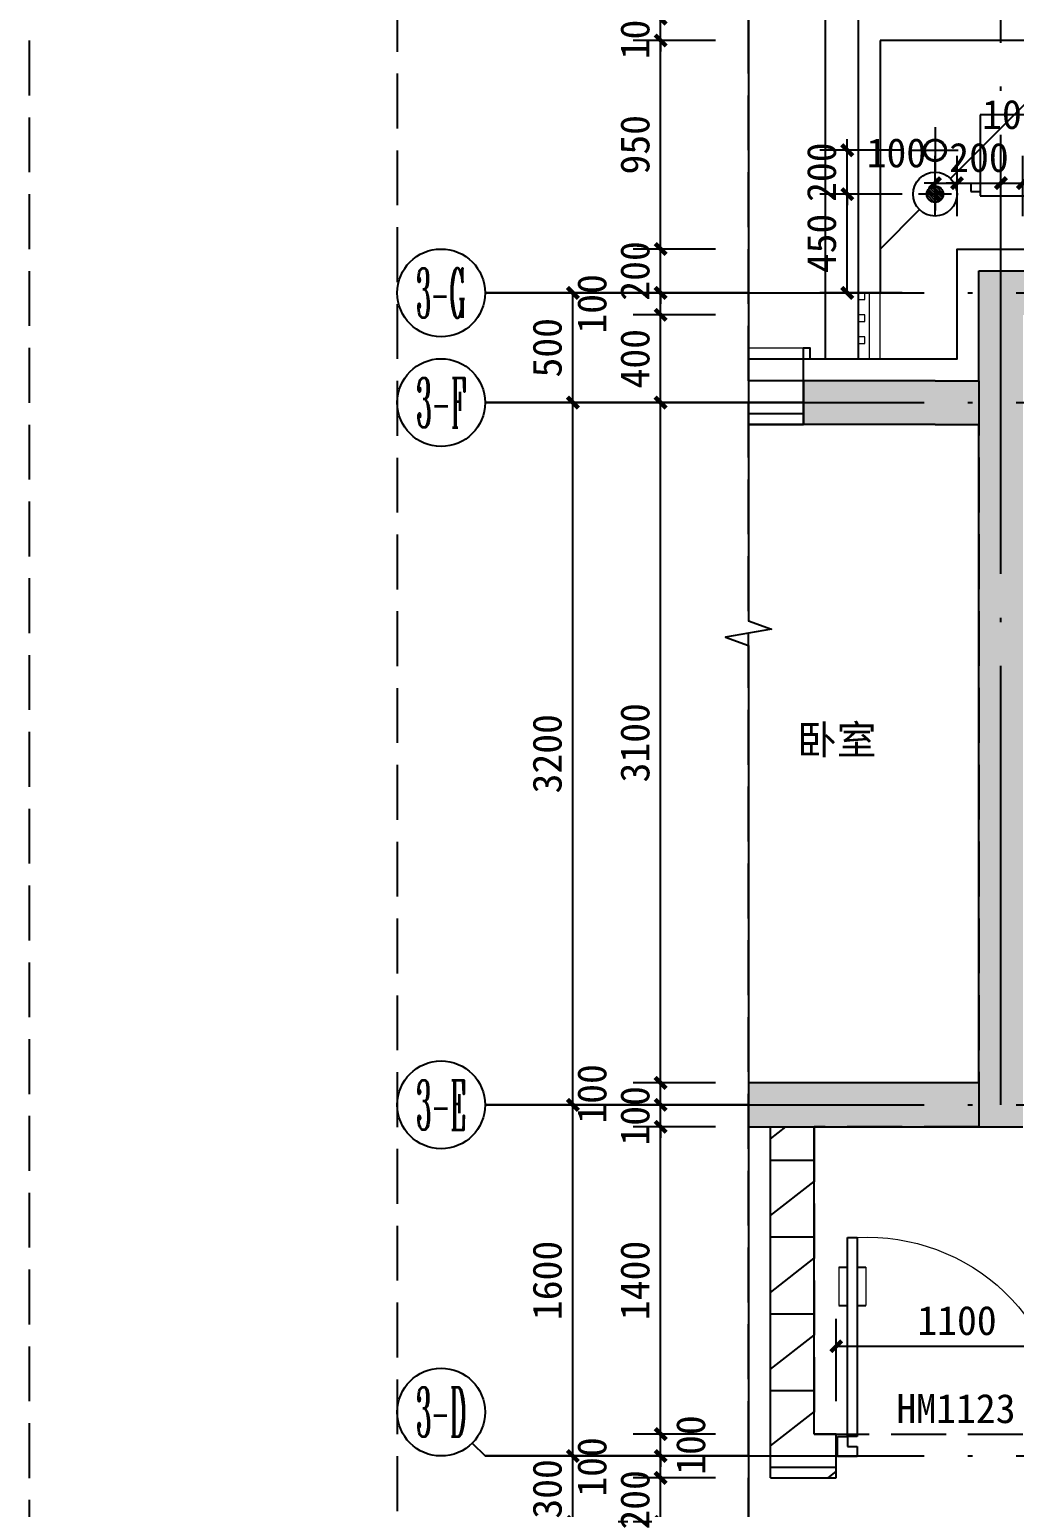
# Model space of a CAD drawing. Extents: x -10817 to 167545, y 26551 to 157048.
# Drawn here: x 63300 to 67787, y 47417 to 54152 of the extents above; entities that cross this region are included whole.
import ezdxf
from ezdxf.enums import TextEntityAlignment as Align
from ezdxf.xclip import XClip

# ---------------------------------------------------------------- set-up
doc = ezdxf.new("R2010")
doc.units = 0
doc.header["$LTSCALE"] = 1000
doc.header["$MEASUREMENT"] = 0
doc.header["$XCLIPFRAME"] = 0
doc.linetypes.add('DASH', pattern=[0.35, 0.25, -0.1])
doc.linetypes.add('DOTE', pattern=[2.42, 2, -0.2, 0.02, -0.2])
doc.layers.get('Defpoints').update_dxf_attribs({"color": 30, "linetype": 'DASH'})
for name, color, linetype in [('$0$A-DRAN-SYMB', 243, 'Continuous'), ('125-O-MC$0$A-DOOR', 51, 'Continuous'), ('125-O-MC$0$A-FLOR-HRAL', 71, 'Continuous'), ('125-O-MC$0$A-WALL-CONC', 9, 'Continuous'), ('125-O-MC$0$A-WALL-INSL', 241, 'Continuous'), ('125-北侧门头屋面$0$A-DRAN-SYMB', 243, 'Continuous'), ('125-北侧门头屋面$0$A-ROOF', 241, 'Continuous'), ('125-墙体$0$125-墙体$0$A-COLU-CONC-HATC', 204, 'Continuous'), ('125-墙体$0$125-墙体$0$A-DOOR', 51, 'Continuous'), ('125-墙体$0$125-墙体$0$A-WALL-CONC', 9, 'Continuous'), ('125-墙体$0$A-WALL-BLOK', 131, 'Continuous'), ('125-核心筒-标准层$0$A-COLU-CONC-HATC', 204, 'Continuous'), ('125-核心筒-标准层$0$A-WALL-BLOK', 131, 'Continuous'), ('125-核心筒-标准层$0$A-WALL-CONC', 9, 'Continuous'), ('125-核心筒-标准层$0$A-WALL-INSL', 241, 'Continuous'), ('125-核心筒-标准层$0$造甲村-建筑200户型底图$0$A-FURN', 8, 'Continuous'), ('3#-夹层$0$A-ANNO-TEXT', 7, 'Continuous'), ('3#楼二层线脚$0$A-00-HX-113-wall-01Y$0$HRAL', 31, 'Continuous'), ('A-ANNO-AXIS-CIRC', 3, 'Continuous'), ('A-ANNO-AXIS-TEXT', 7, 'Continuous'), ('A-ANNO-DIMS', 3, 'Continuous'), ('A-ANNO-DOTE', 10, 'DOTE'), ('A-ANNO-SYMB', 3, 'Continuous'), ('A-ANNO-TEXT', 7, 'Continuous'), ('A-DRAN-SYMB', 243, 'Continuous'), ('AXIS_TEXT', 7, 'Continuous')]:
    doc.layers.add(name, color=color, linetype=linetype)
for name, color, linetype, lineweight in [('125-核心筒-标准层$0$A-00-15-4#-PM-TF$0$00-装饰-剖', 241, 'Continuous', 5), ('125-核心筒-标准层$0$A-00-15-4#-PM-TF$0$00-装饰-看', 46, 'Continuous', 5), ('3#楼二层线脚$0$A-00-15-4#-PM-TF$0$00-装饰-看', 46, 'Continuous', 5)]:
    doc.layers.add(name, color=color, linetype=linetype, lineweight=lineweight)
doc.styles.add('3#-夹层$0$Standard', font='')
doc.styles.add('_TCH_AXIS', font='COMPLEX', dxfattribs={"bigfont": 'GBCBIG'})
doc.styles.add('_TCH_DIM_T3', font='')
doc.styles.add('COMPLEX', font='COMPLEX')
doc.styles.get("Standard").update_dxf_attribs({"font": ''})
doc.styles.get('3#-夹层$0$Standard').set_extended_font_data('SimSun')
doc.styles.get('_TCH_DIM_T3').set_extended_font_data('SimSun')
doc.styles.get('Standard').set_extended_font_data('SimSun')
doc.dimstyles.new('_TCH_ARCH&&50', dxfattribs={"dimtxt": 132.911392, "dimasz": 50, "dimexe": 125, "dimexo": 150, "dimgap": 50, "dimtad": 1, "dimdec": 0, "dimzin": 0, "dimdsep": 46, "dimtxsty": '_TCH_DIM_T3', "dimblk": 'ARCHTICK', "dimcen": 0.09, "dimclrt": 7, "dimazin": 2, "dimtfac": 1, "dimtdec": 0, "dimtix": 1, "dimtmove": 2, "dimatfit": 3, "dimfxl": 50, "dimtolj": 1, "dimtzin": 0, "dimarcsym": 0})
pattern_1 = [(0, (0, 0), (0, 350), []), (37.875, (400, 0), (-169.615, 218.077), []), (90, (400, 0), (-450, 3e-14), [])]

# ---------------------------------------------------------------- blocks, each defined once
blk = doc.blocks.new('125-O-MC$0$$TCHSYS$WIN2D')
for p, q in [((-0.5, 0.5), (0.5, 0.5)), ((-0.5, 0.5), (-0.5, -0.5)), ((0.5, 0.5), (0.5, -0.5)), ((0.5, 0.1667), (-0.5, 0.1667)), ((0.5, -0.1667), (-0.5, -0.1667)), ((-0.5, -0.5), (0.5, -0.5))]:
    blk.add_line(p, q)
blk = doc.blocks.new('125-O-MC')
at = {"layer": '125-O-MC$0$A-FLOR-HRAL'}
blk.add_lwpolyline([(6300, -50), (7800, -50), (7800, -100), (6300, -100)], close=True, dxfattribs=at)
at = {"layer": '125-O-MC$0$A-WALL-CONC'}
blk.add_line((7800, 100), (7800, -100), dxfattribs=at)
at = {"layer": '125-O-MC$0$A-WALL-INSL'}
blk.add_lwpolyline([(7800, 100), (7800, 200), (8050, 200)], dxfattribs=at)
at = {"layer": '125-O-MC$0$A-DOOR', "xscale": -1500, "yscale": 300, "zscale": 300, "rotation": 180}
blk.add_blockref('125-O-MC$0$$TCHSYS$WIN2D', (7050, 50), dxfattribs=at)
blk = doc.blocks.new('125-墙体$0$125-墙体$0$$DorLib2D$00000009')
for p, q in [((0.4129, 0.9053), (0.4129, 0.0807)), ((0.4541, 0.9053), (0.4129, 0.9053)), ((0.4541, 0.0807), (0.4541, 0.9053)), ((0.4129, 0.7822), (0.378, 0.7822)), ((0.489, 0.7822), (0.4541, 0.7822)), ((0.4129, 0.6235), (0.378, 0.6235)), ((0.489, 0.6235), (0.4541, 0.6235)), ((-0.4941, 0.0807), (-0.4529, 0.0807)), ((-0.4941, -0.0018), (-0.4941, 0.0807)), ((-0.4529, 0.0807), (-0.4529, 0.0395)), ((0.4129, 0.0807), (0.4541, 0.0807)), ((0.4953, 0.0807), (0.4541, 0.0807)), ((0.4541, 0.0807), (0.4541, 0.0395)), ((0.4953, -0.0018), (0.4953, 0.0807)), ((-0.4529, 0.0395), (-0.4117, 0.0395)), ((-0.4117, 0.0395), (-0.4117, -0.0018)), ((0.4541, 0.0395), (0.4129, 0.0395)), ((0.4129, 0.0395), (0.4129, -0.0018)), ((-0.4941, -0.0018), (-0.4941, -0.0018)), ((-0.4117, -0.0018), (-0.4941, -0.0018)), ((0.4129, -0.0018), (0.4953, -0.0018)), ((0.4953, -0.0018), (0.4953, -0.0018))]:
    blk.add_line(p, q)
at = {"lineweight": 13}
for p, q in [((0.378, 0.7822), (0.378, 0.6235)), ((0.489, 0.7822), (0.489, 0.6235))]:
    blk.add_line(p, q, dxfattribs=at)
blk.add_arc((0.3716, 0.0817), 0.8246, 87.13397, 180.07167, dxfattribs=at)
blk = doc.blocks.new('125-墙体')
at = {"layer": '125-墙体$0$125-墙体$0$A-COLU-CONC-HATC'}
for points in [[(8400, -100), (8400, 100), (7800, 100), (7800, -100)], [(8600, -3100), (6950, -3100), (6950, -3300), (8600, -3300)]]:
    blk.add_hatch(color=256, dxfattribs=at).paths.add_polyline_path(points)
h = blk.add_hatch(dxfattribs=at)
h.set_pattern_fill('空心砖', color=256, scale=100, style=0)
h.set_pattern_definition(pattern_1)
h.paths.add_polyline_path([(7650, -4900), (7850, -4700), (7850, -3300), (7650, -3300)])
h = blk.add_hatch(dxfattribs=at)
h.set_pattern_fill('空心砖', color=256, scale=100, style=0)
h.set_pattern_definition(pattern_1)
h.paths.add_polyline_path([(7650, -4900), (7950, -4900), (7950, -4700), (7850, -4700)])
at = {"layer": '125-墙体$0$125-墙体$0$A-WALL-CONC'}
for p, q in [((8400, 100), (7800, 100)), ((8400, -100), (7800, -100)), ((8600, -3100), (6950, -3100)), ((6950, -3300), (8600, -3300))]:
    blk.add_line(p, q, dxfattribs=at)
at = {"layer": '125-墙体$0$A-WALL-BLOK'}
for p, q in [((7650, -4900), (7650, -3300)), ((7650, -3300), (7850, -3300)), ((7850, -4700), (7850, -3300)), ((7950, -4700), (7850, -4700)), ((7950, -4900), (7950, -4700)), ((7650, -4900), (7950, -4900))]:
    blk.add_line(p, q, dxfattribs=at)
at = {"layer": 'Defpoints'}
blk.add_lwpolyline([(8600, 100), (8600, -3300), (7850, -3300), (7850, -4700), (9150, -4700), (9150, -7200), (10350, -7200), (10350, -11200)], dxfattribs=at)
at = {"layer": '125-墙体$0$125-墙体$0$A-DOOR', "xscale": 1100, "yscale": -1100, "zscale": 200, "rotation": 180}
blk.add_blockref('125-墙体$0$125-墙体$0$$DorLib2D$00000009', (8500, -4800), dxfattribs=at)
blk = doc.blocks.new('125-核心筒-标准层$0$DDDA$C0A4D4CDB')
at = {"color": 0}
for p, q in [((193.3, 556.5), (117.4, 469)), ((193.3, 556.5), (269.2, 469)), ((117.4, 469), (166.5, 480.6)), ((166.5, 480.6), (166.5, 426.2)), ((220.1, 480.6), (220.1, 426.2)), ((269.2, 469), (220.1, 480.6)), ((75.1, 408.7), (311.5, 408.7)), ((166.5, 426.2), (193.3, 459.5)), ((220.1, 426.2), (193.3, 459.5)), ((0, 0), (0, 370)), ((0, 370), (995, 370)), ((995, 370), (995, 0)), ((995, 0), (0, 0)), ((995, 57.2), (1037.4, 57.2)), ((1037.4, 20.2), (995, 20.2)), ((1037.4, 57.2), (1037.4, 20.2))]:
    blk.add_line(p, q, dxfattribs=at)
for centre, start_param, end_param in [((75.1, 370), 0.785398, 2.356194), ((311.5, 370), 5.497787, 7.068583)]:
    blk.add_ellipse(centre, major_axis=(27.3, 27.3), ratio=1, start_param=start_param, end_param=end_param, dxfattribs=at)
blk = doc.blocks.new('125-核心筒-标准层')
at = {"layer": '125-核心筒-标准层$0$A-COLU-CONC-HATC'}
for points in [[(-1850, 7700), (-1650, 7500), (-998.9, 7500), (-998.9, 7700)], [(-1783.3, 7100), (-1650, 7100), (-1650, 7500), (-1850, 7700), (-1850, 7200)], [(-2050, 7200), (-2050, 7000), (-1850, 7000), (-1783.3, 7100), (-1850, 7200)], [(-1850, 6634.3), (-1650, 6634.3), (-1650, 7100), (-1783.3, 7100), (-1850, 7000)], [(-1850, 4000), (-1650, 3800), (-1650, 6634.3), (-1850, 6634.3)], [(-1850, 4000), (-1850, 3800), (-1650, 3800)]]:
    blk.add_hatch(color=256, dxfattribs=at).paths.add_polyline_path(points)
at = {"layer": '125-核心筒-标准层$0$A-00-15-4#-PM-TF$0$00-装饰-剖'}
for points in [[(-2370, 7570), (-2370, 7600), (-2400, 7600), (-2400, 7570)], [(-2370, 7470), (-2370, 7500), (-2400, 7500), (-2400, 7470)], [(-2370, 7370), (-2370, 7400), (-2400, 7400), (-2400, 7370)]]:
    blk.add_lwpolyline(points, close=True, dxfattribs=at)
at = {"layer": '125-核心筒-标准层$0$A-00-15-4#-PM-TF$0$00-装饰-看', "color": 251}
for points in [[(-2300, 7300), (-2300, 8750), (2200, 8749.3), (2200, 7300)], [(-2400, 7600), (-2400, 7300)], [(-2350, 7600), (-2350, 7300)]]:
    blk.add_lwpolyline(points, dxfattribs=at)
at = {"layer": '125-核心筒-标准层$0$A-WALL-BLOK'}
for p, q in [((-2400, 8850), (-2400, 7600)), ((-1550, 8750), (-2300, 8750)), ((-2300, 8750), (-2300, 7600)), ((-2300, 7600), (-2400, 7600))]:
    blk.add_line(p, q, dxfattribs=at)
at = {"layer": '125-核心筒-标准层$0$A-WALL-CONC'}
for p, q in [((-1850, 7700), (-998.9, 7700)), ((-1850, 7200), (-1850, 7700)), ((-2050, 7200), (-1850, 7200)), ((-2050, 7000), (-1850, 7000)), ((-1850, 6634.3), (-1850, 7000)), ((-1850, 4000), (-1850, 6634.3)), ((-1850, 4000), (-1850, 4000)), ((-1850, 3800), (-1650, 3800))]:
    blk.add_line(p, q, dxfattribs=at)
at = {"layer": '125-核心筒-标准层$0$A-WALL-INSL'}
blk.add_lwpolyline([(-2400, 7300), (-1950, 7300), (-1950, 7800), (-850, 7800), (-850, 7700)], dxfattribs=at)
at = {"layer": '125-核心筒-标准层$0$造甲村-建筑200户型底图$0$A-FURN', "ltscale": 0.1, "extrusion": (0, 0, -1), "zscale": -1}
blk.add_blockref('125-核心筒-标准层$0$DDDA$C0A4D4CDB', (850, 8042), dxfattribs=at)
blk = doc.blocks.new('3#楼二层线脚')
at = {"layer": '3#楼二层线脚$0$A-00-15-4#-PM-TF$0$00-装饰-看', "color": 251}
blk.add_lwpolyline([(-4149.9, 7350), (-2649.9, 7350)], dxfattribs=at)
at = {"layer": '3#楼二层线脚$0$A-00-HX-113-wall-01Y$0$HRAL'}
blk.add_lwpolyline([(-2649.9, 7300), (-2649.9, 7350), (-2619.9, 7350), (-2619.9, 7300)], dxfattribs=at)
blk = doc.blocks.new('125-北侧门头屋面')
at = {"layer": '125-北侧门头屋面$0$A-DRAN-SYMB'}
h = blk.add_hatch(dxfattribs=at)
h.set_pattern_fill('ANSI31', color=5, scale=5, angle=270, style=0)
h.set_pattern_definition([(315, (-18252.744, -151549.999), (5.61266008, 5.61266008), [])])
edge = h.paths.add_edge_path()
edge.add_arc((-2050, 8050), 37.5, 0, 360)
at = {"layer": '125-北侧门头屋面$0$A-DRAN-SYMB', "color": 5}
for p, q in [((-2050, 8125), (-2050, 7975)), ((-1975, 8050), (-2125, 8050))]:
    blk.add_line(p, q, dxfattribs=at)
blk.add_circle((-2050, 8050), 37.5, dxfattribs=at)
at = {"layer": '125-北侧门头屋面$0$A-ROOF', "elevation": 0}
for points in [[(2400, 9050), (2400, 12199.1), (-2150, 12199.1, 0.414214), (-2550, 11799.1), (-2550, 7300)], [(2400, 12049.1), (-2150, 12049.1, 0.414214), (-2400, 11799.1), (-2400, 7300)]]:
    blk.add_lwpolyline(points, format="xyb", dxfattribs=at)
at = {"layer": '125-北侧门头屋面$0$A-ROOF'}
for points in [[(-605.3, 9494.7), (-1979.3, 8120.7)], [(-2120.7, 7979.3), (-2300, 7800)]]:
    blk.add_lwpolyline(points, dxfattribs=at)
blk.add_circle((-2050, 8050), 100, dxfattribs=at)
blk = doc.blocks.new('雨水管')
at = {"layer": 'A-DRAN-SYMB'}
for p, q in [((100, 105), (100, -105)), ((-5, 0), (205, 0))]:
    blk.add_line(p, q, dxfattribs=at)
for radius in [50, 45]:
    blk.add_circle((100, 0), radius, dxfattribs=at)
blk = doc.blocks.new('VGVBFGV')
blk.add_blockref('雨水管', (-2150, 8250))
blk = doc.blocks.new('bgfbgfb')
at = {"layer": '$0$A-DRAN-SYMB', "color": 5}
for p, q in [((0, -75), (0, 75)), ((75, 0), (-75, 0))]:
    blk.add_line(p, q, dxfattribs=at)
blk.add_circle((0, 0), 37.5, dxfattribs=at)
blk = doc.blocks.new('vgftvgf')
for name, p in [('VGVBFGV', (0, 0)), ('bgfbgfb', (-2050, 8050))]:
    blk.add_blockref(name, p)
blk = doc.blocks.new('_ArchTick')
at = {"color": 0, "linetype": 'ByBlock', "const_width": 0.4}
blk.add_lwpolyline([(-0.5, -0.5), (0.5, 0.5)], dxfattribs=at)
blk = doc.blocks.new('*D513')
at = {"layer": 'A-ANNO-DIMS', "color": 0, "lineweight": -2, "transparency": 16777216}
for p, q in [((67025, 53601.7), (67025, 53651.7)), ((67275, 53601.7), (66900, 53601.8)), ((67025, 53401.7), (67025, 53601.7)), ((67275, 53401.7), (66900, 53401.8)), ((67025, 53401.7), (67025, 53351.7))]:
    blk.add_line(p, q, dxfattribs=at)
at = {"layer": 'Defpoints', "color": 0, "transparency": 16777216}
for p in [(67025, 53601.7), (67425, 53601.7), (67425, 53401.7)]:
    blk.add_point(p, dxfattribs=at)
at = {"layer": 'A-ANNO-DIMS', "color": 0, "lineweight": -2, "transparency": 16777216, "xscale": 50, "yscale": 50, "zscale": 50}
for p, rotation in [((67025, 53601.7), 269.9942831345102), ((67025, 53401.7), 89.99428313451021)]:
    blk.add_blockref('_ArchTick', p, dxfattribs=dict(at, rotation=rotation))
at = {"layer": 'A-ANNO-DIMS', "color": 7, "transparency": 16777216, "insert": (66908.5, 53501.8), "char_height": 132.91, "attachment_point": 5, "rotation": 89.99428, "style": '_TCH_DIM_T3'}
blk.add_mtext('\\A1;200', dxfattribs=at)
blk = doc.blocks.new('*D514')
at = {"layer": 'A-ANNO-DIMS', "color": 0, "lineweight": -2, "transparency": 16777216}
for p, q in [((67275, 53401.7), (66900, 53401.8)), ((67024.9, 52951.7), (67025, 53401.7)), ((67274.9, 52951.7), (66899.9, 52951.8))]:
    blk.add_line(p, q, dxfattribs=at)
at = {"layer": 'Defpoints', "color": 0, "transparency": 16777216}
for p in [(67025, 53401.7), (67425, 53401.7), (67424.9, 52951.7)]:
    blk.add_point(p, dxfattribs=at)
at = {"layer": 'A-ANNO-DIMS', "color": 0, "lineweight": -2, "transparency": 16777216, "xscale": 50, "yscale": 50, "zscale": 50}
for p, rotation in [((67025, 53401.7), 89.9942831345097), ((67024.9, 52951.7), 269.9942831345097)]:
    blk.add_blockref('_ArchTick', p, dxfattribs=dict(at, rotation=rotation))
at = {"layer": 'A-ANNO-DIMS', "color": 7, "transparency": 16777216, "insert": (66908.5, 53176.8), "char_height": 132.91, "attachment_point": 5, "rotation": 89.99428, "style": '_TCH_DIM_T3'}
blk.add_mtext('\\A1;450', dxfattribs=at)
blk = doc.blocks.new('*D1001')
at = {"layer": 'A-ANNO-DIMS', "color": 0, "lineweight": -2, "transparency": 16777216}
for p, q in [((67425, 53301.7), (67425, 53576.7)), ((67525, 53301.7), (67525, 53576.7)), ((67425, 53451.7), (67375, 53451.7)), ((67425, 53451.7), (67525, 53451.7)), ((67525, 53451.7), (67575, 53451.7))]:
    blk.add_line(p, q, dxfattribs=at)
at = {"layer": 'Defpoints', "color": 0, "transparency": 16777216}
for p in [(67525, 53451.7), (67425, 53151.7), (67525, 53151.7)]:
    blk.add_point(p, dxfattribs=at)
at = {"layer": 'A-ANNO-DIMS', "color": 0, "lineweight": -2, "transparency": 16777216, "xscale": 50, "yscale": 50, "zscale": 50}
blk.add_blockref('_ArchTick', (67425, 53451.7), dxfattribs=at)
at = {"layer": 'A-ANNO-DIMS', "color": 0, "lineweight": -2, "transparency": 16777216, "xscale": 50, "yscale": 50, "zscale": 50, "rotation": 180}
blk.add_blockref('_ArchTick', (67525, 53451.7), dxfattribs=at)
at = {"layer": 'A-ANNO-DIMS', "color": 7, "transparency": 16777216, "insert": (67248.8, 53589.2), "char_height": 132.91, "attachment_point": 5, "style": '_TCH_DIM_T3'}
blk.add_mtext('\\A1;100', dxfattribs=at)
blk = doc.blocks.new('*D1002')
at = {"layer": 'A-ANNO-DIMS', "color": 0, "lineweight": -2, "transparency": 16777216}
for p, q in [((67525, 53301.7), (67525, 53576.7)), ((67725, 53301.7), (67725, 53576.7)), ((67525, 53451.7), (67475, 53451.7)), ((67525, 53451.7), (67725, 53451.7)), ((67725, 53451.7), (67775, 53451.7))]:
    blk.add_line(p, q, dxfattribs=at)
at = {"layer": 'Defpoints', "color": 0, "transparency": 16777216}
for p in [(67725, 53451.7), (67525, 53151.7), (67725, 53151.7)]:
    blk.add_point(p, dxfattribs=at)
at = {"layer": 'A-ANNO-DIMS', "color": 0, "lineweight": -2, "transparency": 16777216, "xscale": 50, "yscale": 50, "zscale": 50}
blk.add_blockref('_ArchTick', (67525, 53451.7), dxfattribs=at)
at = {"layer": 'A-ANNO-DIMS', "color": 0, "lineweight": -2, "transparency": 16777216, "xscale": 50, "yscale": 50, "zscale": 50, "rotation": 180}
blk.add_blockref('_ArchTick', (67725, 53451.7), dxfattribs=at)
at = {"layer": 'A-ANNO-DIMS', "color": 7, "transparency": 16777216, "insert": (67625, 53568.2), "char_height": 132.91, "attachment_point": 5, "style": '_TCH_DIM_T3'}
blk.add_mtext('\\A1;200', dxfattribs=at)
blk = doc.blocks.new('*D1003')
at = {"layer": 'A-ANNO-DIMS', "color": 0, "lineweight": -2, "transparency": 16777216}
for p, q in [((67725, 53301.7), (67725, 53576.7)), ((67825, 53301.7), (67825, 53576.7)), ((67725, 53451.7), (67825, 53451.7))]:
    blk.add_line(p, q, dxfattribs=at)
at = {"layer": 'Defpoints', "color": 0, "transparency": 16777216}
for p in [(67825, 53451.7), (67725, 53151.7), (67825, 53151.7)]:
    blk.add_point(p, dxfattribs=at)
at = {"layer": 'A-ANNO-DIMS', "color": 0, "lineweight": -2, "transparency": 16777216, "xscale": 50, "yscale": 50, "zscale": 50, "rotation": 180}
blk.add_blockref('_ArchTick', (67725, 53451.7), dxfattribs=at)
at = {"layer": 'A-ANNO-DIMS', "color": 0, "lineweight": -2, "transparency": 16777216, "xscale": 50, "yscale": 50, "zscale": 50}
blk.add_blockref('_ArchTick', (67825, 53451.7), dxfattribs=at)
at = {"layer": 'A-ANNO-DIMS', "color": 7, "transparency": 16777216, "insert": (67775, 53764.2), "char_height": 132.91, "attachment_point": 5, "style": '_TCH_DIM_T3'}
blk.add_mtext('\\A1;100', dxfattribs=at)
blk = doc.blocks.new('*D1061')
at = {"layer": 'A-ANNO-DIMS', "color": 0, "lineweight": -2, "transparency": 16777216}
for p, q in [((66425, 47551.7), (66050, 47551.7)), ((66175, 47551.7), (66175, 47601.7)), ((66175, 47351.7), (66175, 47551.7)), ((66425, 47351.7), (66050, 47351.7)), ((66175, 47351.7), (66175, 47301.7))]:
    blk.add_line(p, q, dxfattribs=at)
at = {"layer": 'Defpoints', "color": 0, "transparency": 16777216}
for p in [(66175, 47551.7), (66575, 47551.7), (66575, 47351.7)]:
    blk.add_point(p, dxfattribs=at)
at = {"layer": 'A-ANNO-DIMS', "color": 0, "lineweight": -2, "transparency": 16777216, "xscale": 50, "yscale": 50, "zscale": 50}
for p, rotation in [((66175, 47551.7), 270), ((66175, 47351.7), 90)]:
    blk.add_blockref('_ArchTick', p, dxfattribs=dict(at, rotation=rotation))
at = {"layer": 'A-ANNO-DIMS', "color": 7, "transparency": 16777216, "insert": (66058.5, 47451.7), "char_height": 132.91, "attachment_point": 5, "rotation": 90, "style": '_TCH_DIM_T3'}
blk.add_mtext('\\A1;200', dxfattribs=at)
blk = doc.blocks.new('*D1062')
at = {"layer": 'A-ANNO-DIMS', "color": 0, "lineweight": -2, "transparency": 16777216}
for p, q in [((66425, 47651.7), (66050, 47651.7)), ((66175, 47551.7), (66175, 47651.7)), ((66425, 47551.7), (66050, 47551.7))]:
    blk.add_line(p, q, dxfattribs=at)
at = {"layer": 'Defpoints', "color": 0, "transparency": 16777216}
for p in [(66175, 47651.7), (66575, 47651.7), (66575, 47551.7)]:
    blk.add_point(p, dxfattribs=at)
at = {"layer": 'A-ANNO-DIMS', "color": 0, "lineweight": -2, "transparency": 16777216, "xscale": 50, "yscale": 50, "zscale": 50}
for p, rotation in [((66175, 47651.7), 90), ((66175, 47551.7), 270)]:
    blk.add_blockref('_ArchTick', p, dxfattribs=dict(at, rotation=rotation))
at = {"layer": 'A-ANNO-DIMS', "color": 7, "transparency": 16777216, "insert": (65862.5, 47601.7), "char_height": 132.91, "attachment_point": 5, "rotation": 90, "style": '_TCH_DIM_T3'}
blk.add_mtext('\\A1;100', dxfattribs=at)
blk = doc.blocks.new('*D1063')
at = {"layer": 'A-ANNO-DIMS', "color": 0, "lineweight": -2, "transparency": 16777216}
for p, q in [((66425, 47751.7), (66050, 47751.7)), ((66175, 47751.7), (66175, 47801.7)), ((66175, 47651.7), (66175, 47751.7)), ((66425, 47651.7), (66050, 47651.7)), ((66175, 47651.7), (66175, 47601.7))]:
    blk.add_line(p, q, dxfattribs=at)
at = {"layer": 'Defpoints', "color": 0, "transparency": 16777216}
for p in [(66175, 47751.7), (66575, 47751.7), (66575, 47651.7)]:
    blk.add_point(p, dxfattribs=at)
at = {"layer": 'A-ANNO-DIMS', "color": 0, "lineweight": -2, "transparency": 16777216, "xscale": 50, "yscale": 50, "zscale": 50}
for p, rotation in [((66175, 47751.7), 270), ((66175, 47651.7), 90)]:
    blk.add_blockref('_ArchTick', p, dxfattribs=dict(at, rotation=rotation))
at = {"layer": 'A-ANNO-DIMS', "color": 7, "transparency": 16777216, "insert": (66312.5, 47701.7), "char_height": 132.91, "attachment_point": 5, "rotation": 90, "style": '_TCH_DIM_T3'}
blk.add_mtext('\\A1;100', dxfattribs=at)
blk = doc.blocks.new('*D1064')
at = {"layer": 'A-ANNO-DIMS', "color": 0, "lineweight": -2, "transparency": 16777216}
for p, q in [((66425, 49151.7), (66050, 49151.7)), ((66175, 47751.7), (66175, 49151.7)), ((66425, 47751.7), (66050, 47751.7))]:
    blk.add_line(p, q, dxfattribs=at)
at = {"layer": 'Defpoints', "color": 0, "transparency": 16777216}
for p in [(66175, 49151.7), (66575, 49151.7), (66575, 47751.7)]:
    blk.add_point(p, dxfattribs=at)
at = {"layer": 'A-ANNO-DIMS', "color": 0, "lineweight": -2, "transparency": 16777216, "xscale": 50, "yscale": 50, "zscale": 50}
for p, rotation in [((66175, 49151.7), 90), ((66175, 47751.7), 270)]:
    blk.add_blockref('_ArchTick', p, dxfattribs=dict(at, rotation=rotation))
at = {"layer": 'A-ANNO-DIMS', "color": 7, "transparency": 16777216, "insert": (66058.5, 48451.7), "char_height": 132.91, "attachment_point": 5, "rotation": 90, "style": '_TCH_DIM_T3'}
blk.add_mtext('\\A1;1400', dxfattribs=at)
blk = doc.blocks.new('*D1065')
at = {"layer": 'A-ANNO-DIMS', "color": 0, "lineweight": -2, "transparency": 16777216}
for p, q in [((66175, 49251.7), (66175, 49301.7)), ((66425, 49251.7), (66050, 49251.7)), ((66175, 49151.7), (66175, 49251.7)), ((66425, 49151.7), (66050, 49151.7)), ((66175, 49151.7), (66175, 49101.7))]:
    blk.add_line(p, q, dxfattribs=at)
at = {"layer": 'Defpoints', "color": 0, "transparency": 16777216}
for p in [(66175, 49251.7), (66575, 49251.7), (66575, 49151.7)]:
    blk.add_point(p, dxfattribs=at)
at = {"layer": 'A-ANNO-DIMS', "color": 0, "lineweight": -2, "transparency": 16777216, "xscale": 50, "yscale": 50, "zscale": 50}
for p, rotation in [((66175, 49251.7), 270), ((66175, 49151.7), 90)]:
    blk.add_blockref('_ArchTick', p, dxfattribs=dict(at, rotation=rotation))
at = {"layer": 'A-ANNO-DIMS', "color": 7, "transparency": 16777216, "insert": (66058.5, 49201.7), "char_height": 132.91, "attachment_point": 5, "rotation": 90, "style": '_TCH_DIM_T3'}
blk.add_mtext('\\A1;100', dxfattribs=at)
blk = doc.blocks.new('*D1066')
at = {"layer": 'A-ANNO-DIMS', "color": 0, "lineweight": -2, "transparency": 16777216}
for p, q in [((66425, 49351.7), (66050, 49351.7)), ((66175, 49251.7), (66175, 49351.7)), ((66425, 49251.7), (66050, 49251.7))]:
    blk.add_line(p, q, dxfattribs=at)
at = {"layer": 'Defpoints', "color": 0, "transparency": 16777216}
for p in [(66175, 49351.7), (66575, 49351.7), (66575, 49251.7)]:
    blk.add_point(p, dxfattribs=at)
at = {"layer": 'A-ANNO-DIMS', "color": 0, "lineweight": -2, "transparency": 16777216, "xscale": 50, "yscale": 50, "zscale": 50}
for p, rotation in [((66175, 49351.7), 90), ((66175, 49251.7), 270)]:
    blk.add_blockref('_ArchTick', p, dxfattribs=dict(at, rotation=rotation))
at = {"layer": 'A-ANNO-DIMS', "color": 7, "transparency": 16777216, "insert": (65862.5, 49301.7), "char_height": 132.91, "attachment_point": 5, "rotation": 90, "style": '_TCH_DIM_T3'}
blk.add_mtext('\\A1;100', dxfattribs=at)
blk = doc.blocks.new('*D1067')
at = {"layer": 'A-ANNO-DIMS', "color": 0, "lineweight": -2, "transparency": 16777216}
for p, q in [((66425, 52451.7), (66050, 52451.7)), ((66175, 49351.7), (66175, 52451.7)), ((66425, 49351.7), (66050, 49351.7))]:
    blk.add_line(p, q, dxfattribs=at)
at = {"layer": 'Defpoints', "color": 0, "transparency": 16777216}
for p in [(66175, 52451.7), (66575, 52451.7), (66575, 49351.7)]:
    blk.add_point(p, dxfattribs=at)
at = {"layer": 'A-ANNO-DIMS', "color": 0, "lineweight": -2, "transparency": 16777216, "xscale": 50, "yscale": 50, "zscale": 50}
for p, rotation in [((66175, 52451.7), 90), ((66175, 49351.7), 270)]:
    blk.add_blockref('_ArchTick', p, dxfattribs=dict(at, rotation=rotation))
at = {"layer": 'A-ANNO-DIMS', "color": 7, "transparency": 16777216, "insert": (66058.5, 50901.7), "char_height": 132.91, "attachment_point": 5, "rotation": 90, "style": '_TCH_DIM_T3'}
blk.add_mtext('\\A1;3100', dxfattribs=at)
blk = doc.blocks.new('*D1068')
at = {"layer": 'A-ANNO-DIMS', "color": 0, "lineweight": -2, "transparency": 16777216}
for p, q in [((66425, 52851.7), (66050, 52851.7)), ((66175, 52451.7), (66175, 52851.7)), ((66425, 52451.7), (66050, 52451.7))]:
    blk.add_line(p, q, dxfattribs=at)
at = {"layer": 'Defpoints', "color": 0, "transparency": 16777216}
for p in [(66175, 52851.7), (66575, 52851.7), (66575, 52451.7)]:
    blk.add_point(p, dxfattribs=at)
at = {"layer": 'A-ANNO-DIMS', "color": 0, "lineweight": -2, "transparency": 16777216, "xscale": 50, "yscale": 50, "zscale": 50}
for p, rotation in [((66175, 52851.7), 90), ((66175, 52451.7), 270)]:
    blk.add_blockref('_ArchTick', p, dxfattribs=dict(at, rotation=rotation))
at = {"layer": 'A-ANNO-DIMS', "color": 7, "transparency": 16777216, "insert": (66058.5, 52651.7), "char_height": 132.91, "attachment_point": 5, "rotation": 90, "style": '_TCH_DIM_T3'}
blk.add_mtext('\\A1;400', dxfattribs=at)
blk = doc.blocks.new('*D1069')
at = {"layer": 'A-ANNO-DIMS', "color": 0, "lineweight": -2, "transparency": 16777216}
for p, q in [((66425, 52951.7), (66050, 52951.7)), ((66175, 52851.7), (66175, 52951.7)), ((66425, 52851.7), (66050, 52851.7))]:
    blk.add_line(p, q, dxfattribs=at)
at = {"layer": 'Defpoints', "color": 0, "transparency": 16777216}
for p in [(66175, 52951.7), (66575, 52951.7), (66575, 52851.7)]:
    blk.add_point(p, dxfattribs=at)
at = {"layer": 'A-ANNO-DIMS', "color": 0, "lineweight": -2, "transparency": 16777216, "xscale": 50, "yscale": 50, "zscale": 50}
for p, rotation in [((66175, 52951.7), 90), ((66175, 52851.7), 270)]:
    blk.add_blockref('_ArchTick', p, dxfattribs=dict(at, rotation=rotation))
at = {"layer": 'A-ANNO-DIMS', "color": 7, "transparency": 16777216, "insert": (65862.5, 52901.7), "char_height": 132.91, "attachment_point": 5, "rotation": 90, "style": '_TCH_DIM_T3'}
blk.add_mtext('\\A1;100', dxfattribs=at)
blk = doc.blocks.new('*D1070')
at = {"layer": 'A-ANNO-DIMS', "color": 0, "lineweight": -2, "transparency": 16777216}
for p, q in [((66425, 53151.7), (66050, 53151.7)), ((66175, 53151.7), (66175, 53201.7)), ((66175, 52951.7), (66175, 53151.7)), ((66425, 52951.7), (66050, 52951.7)), ((66175, 52951.7), (66175, 52901.7))]:
    blk.add_line(p, q, dxfattribs=at)
at = {"layer": 'Defpoints', "color": 0, "transparency": 16777216}
for p in [(66175, 53151.7), (66575, 53151.7), (66575, 52951.7)]:
    blk.add_point(p, dxfattribs=at)
at = {"layer": 'A-ANNO-DIMS', "color": 0, "lineweight": -2, "transparency": 16777216, "xscale": 50, "yscale": 50, "zscale": 50}
for p, rotation in [((66175, 53151.7), 270), ((66175, 52951.7), 90)]:
    blk.add_blockref('_ArchTick', p, dxfattribs=dict(at, rotation=rotation))
at = {"layer": 'A-ANNO-DIMS', "color": 7, "transparency": 16777216, "insert": (66058.5, 53051.7), "char_height": 132.91, "attachment_point": 5, "rotation": 90, "style": '_TCH_DIM_T3'}
blk.add_mtext('\\A1;200', dxfattribs=at)
blk = doc.blocks.new('*D1071')
at = {"layer": 'A-ANNO-DIMS', "color": 0, "lineweight": -2, "transparency": 16777216}
for p, q in [((66425, 54101.7), (66050, 54101.7)), ((66175, 53151.7), (66175, 54101.7)), ((66425, 53151.7), (66050, 53151.7))]:
    blk.add_line(p, q, dxfattribs=at)
at = {"layer": 'Defpoints', "color": 0, "transparency": 16777216}
for p in [(66175, 54101.7), (66575, 54101.7), (66575, 53151.7)]:
    blk.add_point(p, dxfattribs=at)
at = {"layer": 'A-ANNO-DIMS', "color": 0, "lineweight": -2, "transparency": 16777216, "xscale": 50, "yscale": 50, "zscale": 50}
for p, rotation in [((66175, 54101.7), 90), ((66175, 53151.7), 270)]:
    blk.add_blockref('_ArchTick', p, dxfattribs=dict(at, rotation=rotation))
at = {"layer": 'A-ANNO-DIMS', "color": 7, "transparency": 16777216, "insert": (66058.5, 53626.7), "char_height": 132.91, "attachment_point": 5, "rotation": 90, "style": '_TCH_DIM_T3'}
blk.add_mtext('\\A1;950', dxfattribs=at)
blk = doc.blocks.new('*D1072')
at = {"layer": 'A-ANNO-DIMS', "color": 0, "lineweight": -2, "transparency": 16777216}
for p, q in [((66175, 54201.7), (66175, 54251.7)), ((66425, 54201.7), (66050, 54201.7)), ((66175, 54101.7), (66175, 54201.7)), ((66425, 54101.7), (66050, 54101.7)), ((66175, 54101.7), (66175, 54051.7))]:
    blk.add_line(p, q, dxfattribs=at)
at = {"layer": 'Defpoints', "color": 0, "transparency": 16777216}
for p in [(66175, 54201.7), (66575, 54201.7), (66575, 54101.7)]:
    blk.add_point(p, dxfattribs=at)
at = {"layer": 'A-ANNO-DIMS', "color": 0, "lineweight": -2, "transparency": 16777216, "xscale": 50, "yscale": 50, "zscale": 50}
for p, rotation in [((66175, 54201.7), 270), ((66175, 54101.7), 90)]:
    blk.add_blockref('_ArchTick', p, dxfattribs=dict(at, rotation=rotation))
at = {"layer": 'A-ANNO-DIMS', "color": 7, "transparency": 16777216, "insert": (66058.5, 54151.7), "char_height": 132.91, "attachment_point": 5, "rotation": 90, "style": '_TCH_DIM_T3'}
blk.add_mtext('\\A1;100', dxfattribs=at)
blk = doc.blocks.new('*D1075')
at = {"layer": 'A-ANNO-DIMS', "color": 0, "lineweight": -2, "transparency": 16777216}
for p, q in [((65775, 47651.7), (65775, 47701.7)), ((66025, 47651.7), (65650, 47651.7)), ((65775, 47351.7), (65775, 47651.7)), ((66025, 47351.7), (65650, 47351.7)), ((65775, 47351.7), (65775, 47301.7))]:
    blk.add_line(p, q, dxfattribs=at)
at = {"layer": 'Defpoints', "color": 0, "transparency": 16777216}
for p in [(65775, 47651.7), (66175, 47651.7), (66175, 47351.7)]:
    blk.add_point(p, dxfattribs=at)
at = {"layer": 'A-ANNO-DIMS', "color": 0, "lineweight": -2, "transparency": 16777216, "xscale": 50, "yscale": 50, "zscale": 50}
for p, rotation in [((65775, 47651.7), 270), ((65775, 47351.7), 90)]:
    blk.add_blockref('_ArchTick', p, dxfattribs=dict(at, rotation=rotation))
at = {"layer": 'A-ANNO-DIMS', "color": 7, "transparency": 16777216, "insert": (65658.5, 47501.7), "char_height": 132.91, "attachment_point": 5, "rotation": 90, "style": '_TCH_DIM_T3'}
blk.add_mtext('\\A1;300', dxfattribs=at)
blk = doc.blocks.new('*D1076')
at = {"layer": 'A-ANNO-DIMS', "color": 0, "lineweight": -2, "transparency": 16777216}
for p, q in [((66025, 49251.7), (65650, 49251.7)), ((65775, 47651.7), (65775, 49251.7)), ((66025, 47651.7), (65650, 47651.7))]:
    blk.add_line(p, q, dxfattribs=at)
at = {"layer": 'Defpoints', "color": 0, "transparency": 16777216}
for p in [(65775, 49251.7), (66175, 49251.7), (66175, 47651.7)]:
    blk.add_point(p, dxfattribs=at)
at = {"layer": 'A-ANNO-DIMS', "color": 0, "lineweight": -2, "transparency": 16777216, "xscale": 50, "yscale": 50, "zscale": 50}
for p, rotation in [((65775, 49251.7), 90), ((65775, 47651.7), 270)]:
    blk.add_blockref('_ArchTick', p, dxfattribs=dict(at, rotation=rotation))
at = {"layer": 'A-ANNO-DIMS', "color": 7, "transparency": 16777216, "insert": (65658.5, 48451.7), "char_height": 132.91, "attachment_point": 5, "rotation": 90, "style": '_TCH_DIM_T3'}
blk.add_mtext('\\A1;1600', dxfattribs=at)
blk = doc.blocks.new('*D1077')
at = {"layer": 'A-ANNO-DIMS', "color": 0, "lineweight": -2, "transparency": 16777216}
for p, q in [((66025, 52451.7), (65650, 52451.7)), ((65775, 49251.7), (65775, 52451.7)), ((66025, 49251.7), (65650, 49251.7))]:
    blk.add_line(p, q, dxfattribs=at)
at = {"layer": 'Defpoints', "color": 0, "transparency": 16777216}
for p in [(65775, 52451.7), (66175, 52451.7), (66175, 49251.7)]:
    blk.add_point(p, dxfattribs=at)
at = {"layer": 'A-ANNO-DIMS', "color": 0, "lineweight": -2, "transparency": 16777216, "xscale": 50, "yscale": 50, "zscale": 50}
for p, rotation in [((65775, 52451.7), 90), ((65775, 49251.7), 270)]:
    blk.add_blockref('_ArchTick', p, dxfattribs=dict(at, rotation=rotation))
at = {"layer": 'A-ANNO-DIMS', "color": 7, "transparency": 16777216, "insert": (65658.5, 50851.7), "char_height": 132.91, "attachment_point": 5, "rotation": 90, "style": '_TCH_DIM_T3'}
blk.add_mtext('\\A1;3200', dxfattribs=at)
blk = doc.blocks.new('*D1078')
at = {"layer": 'A-ANNO-DIMS', "color": 0, "lineweight": -2, "transparency": 16777216}
for p, q in [((66025, 52951.7), (65650, 52951.7)), ((65775, 52451.7), (65775, 52951.7)), ((66025, 52451.7), (65650, 52451.7))]:
    blk.add_line(p, q, dxfattribs=at)
at = {"layer": 'Defpoints', "color": 0, "transparency": 16777216}
for p in [(65775, 52951.7), (66175, 52951.7), (66175, 52451.7)]:
    blk.add_point(p, dxfattribs=at)
at = {"layer": 'A-ANNO-DIMS', "color": 0, "lineweight": -2, "transparency": 16777216, "xscale": 50, "yscale": 50, "zscale": 50}
for p, rotation in [((65775, 52951.7), 90), ((65775, 52451.7), 270)]:
    blk.add_blockref('_ArchTick', p, dxfattribs=dict(at, rotation=rotation))
at = {"layer": 'A-ANNO-DIMS', "color": 7, "transparency": 16777216, "insert": (65658.5, 52701.7), "char_height": 132.91, "attachment_point": 5, "rotation": 90, "style": '_TCH_DIM_T3'}
blk.add_mtext('\\A1;500', dxfattribs=at)
blk = doc.blocks.new('*D1084')
at = {"layer": 'A-ANNO-DIMS', "color": 0, "lineweight": -2, "transparency": 16777216}
for p, q in [((66975, 47901.7), (66975, 48276.7)), ((68075, 47901.7), (68075, 48276.7)), ((66975, 48151.7), (68075, 48151.7))]:
    blk.add_line(p, q, dxfattribs=at)
at = {"layer": 'Defpoints', "color": 0, "transparency": 16777216}
for p in [(68075, 48151.7), (66975, 47751.7), (68075, 47751.7)]:
    blk.add_point(p, dxfattribs=at)
at = {"layer": 'A-ANNO-DIMS', "color": 0, "lineweight": -2, "transparency": 16777216, "xscale": 50, "yscale": 50, "zscale": 50, "rotation": 180}
blk.add_blockref('_ArchTick', (66975, 48151.7), dxfattribs=at)
at = {"layer": 'A-ANNO-DIMS', "color": 0, "lineweight": -2, "transparency": 16777216, "xscale": 50, "yscale": 50, "zscale": 50}
blk.add_blockref('_ArchTick', (68075, 48151.7), dxfattribs=at)
at = {"layer": 'A-ANNO-DIMS', "color": 7, "transparency": 16777216, "insert": (67525, 48268.2), "char_height": 132.91, "attachment_point": 5, "style": '_TCH_DIM_T3'}
blk.add_mtext('\\A1;1100', dxfattribs=at)
blk = doc.blocks.new('_AXISO')
blk.add_circle((0, 0), 0.5)
at = {"layer": 'AXIS_TEXT', "style": 'COMPLEX', "width": 1.041667}
blk.add_attdef('A', text='', height=0.56, dxfattribs=at).set_placement((-0.25, -0.28), (0.25, -0.28), align=Align.FIT)

msp = doc.modelspace()

# ---------------------------------------------------------------- linework, layer by layer
at = {"layer": 'A-ANNO-AXIS-CIRC'}
for p, q in [((66575, 52951.7), (65375, 52951.7)), ((66575, 52451.7), (65375, 52451.7)), ((66575, 49251.7), (65375, 49251.7)), ((65316.4, 47710.3), (65375, 47651.7)), ((66575, 47651.7), (65375, 47651.7))]:
    msp.add_line(p, q, dxfattribs=at)
at = {"layer": 'A-ANNO-DOTE'}
for points in [[(67725, 49251.7), (67725, 59150.8)], [(65375, 52951.7), (73575, 52951.7)], [(65375, 52451.7), (73575, 52451.7)], [(65375, 49251.7), (73575, 49251.7)], [(65375, 47651.7), (73575, 47651.7)]]:
    msp.add_lwpolyline(points, dxfattribs=at)
at = {"layer": 'A-ANNO-SYMB'}
msp.add_lwpolyline([(66575, 57950.8), (66575, 51457.5), (66680, 51419.3), (66470, 51382.2), (66575, 51345), (66575, 44851.7)], dxfattribs=at)
at = {"layer": 'Defpoints'}
for points in [[(63300, 65751.2), (100350, 65751.2), (100350, 37051.2), (63300, 37051.2)], [(64975, 43251.7), (73975, 43251.7), (73975, 59550.8), (64975, 59550.8)], [(66575, 57950.8), (72375, 57950.8), (72375, 44851.7), (66575, 44851.7)]]:
    msp.add_lwpolyline(points, close=True, dxfattribs=at)

# ---------------------------------------------------------------- block references
msp.add_blockref('125-北侧门头屋面', (69475, 45351.7))
ref = msp.add_blockref('3#楼二层线脚', (69475, 45351.7))
XClip(ref).set_block_clipping_path([(-2900.0109886621, -500), (2900.0109886621, 12599.0639831296)])
ref = msp.add_blockref('125-核心筒-标准层', (69475, 45351.7))
XClip(ref).set_block_clipping_path([(-2899.9999309191, -500), (2900.0220464051, 12599.0639831296)])
ref = msp.add_blockref('vgftvgf', (69475, 45351.7))
XClip(ref).set_block_clipping_path([(-2899.999930919, -500), (2900.0220464051, 12599.0639831296)])
ref = msp.add_blockref('125-O-MC', (59025, 52451.7))
XClip(ref).set_block_clipping_path([(7550.0000690809, -7600.0005210042), (13350.0220464051, 5499.0634621254)])
ref = msp.add_blockref('125-墙体', (59025, 52451.7))
XClip(ref).set_block_clipping_path([(7550.0000690809, -7600), (13350.0220464051, 5499.0639831296)])
at = {"layer": 'A-ANNO-AXIS-CIRC'}
ref = msp.add_blockref('_AXISO', (65175, 52951.7), dxfattribs=dict(at, xscale=400, yscale=400, zscale=400))
ref.add_attrib('A', '3-G', dxfattribs={"layer": 'A-ANNO-AXIS-TEXT', "height": 226.27, "style": '_TCH_AXIS', "width": 0.308824}).set_placement((65061.9, 52838.6), (65288.1, 52838.6), align=Align.FIT)
ref = msp.add_blockref('_AXISO', (65175, 52451.7), dxfattribs=dict(at, xscale=400, yscale=400, zscale=400))
ref.add_attrib('A', '3-F', dxfattribs={"layer": 'A-ANNO-AXIS-TEXT', "height": 226.27, "style": '_TCH_AXIS', "width": 0.323077}).set_placement((65061.9, 52338.6), (65288.1, 52338.6), align=Align.FIT)
ref = msp.add_blockref('_AXISO', (65175, 49251.7), dxfattribs=dict(at, xscale=400, yscale=400, zscale=400))
ref.add_attrib('A', '3-E', dxfattribs={"layer": 'A-ANNO-AXIS-TEXT', "height": 226.27, "style": '_TCH_AXIS', "width": 0.318182}).set_placement((65061.9, 49138.6), (65288.1, 49138.6), align=Align.FIT)
ref = msp.add_blockref('_AXISO', (65175, 47851.7), dxfattribs=dict(at, xscale=400, yscale=400, zscale=400))
ref.add_attrib('A', '3-D', dxfattribs={"layer": 'A-ANNO-AXIS-TEXT', "height": 226.27, "style": '_TCH_AXIS', "width": 0.313433}).set_placement((65061.9, 47738.6), (65288.1, 47738.6), align=Align.FIT)

# ---------------------------------------------------------------- texts
at = {"layer": '3#-夹层$0$A-ANNO-TEXT', "style": '3#-夹层$0$Standard'}
msp.add_text('卧室', height=132.91, dxfattribs=at).set_placement((66795.9, 50848.9))
at = {"layer": 'A-ANNO-TEXT', "color": 2}
msp.add_text('HM1123', height=132.91, dxfattribs=at).set_placement((67249.2, 47801.7))

# ---------------------------------------------------------------- dimensions: what is measured, and where the dimension line sits
at = {"layer": 'A-ANNO-DIMS'}
for p1, p2, distance, picture, middle in [((66575, 54101.7), (66575, 54201.7), 400, '*D1072', (66058.5, 54151.7)), ((66575, 53151.7), (66575, 54101.7), 400, '*D1071', (66058.5, 53626.7)), ((67425, 53401.7), (67425, 53601.7), 400, '*D513', (66908.5, 53501.8)), ((67525, 53151.7), (67725, 53151.7), 300, '*D1002', (67625, 53568.2)), ((67424.9, 52951.7), (67425, 53401.7), 400, '*D514', (66908.5, 53176.8)), ((66575, 52951.7), (66575, 53151.7), 400, '*D1070', (66058.5, 53051.7)), ((66175, 52451.7), (66175, 52951.7), 400, '*D1078', (65658.5, 52701.7)), ((66575, 52451.7), (66575, 52851.7), 400, '*D1068', (66058.5, 52651.7)), ((66175, 49251.7), (66175, 52451.7), 400, '*D1077', (65658.5, 50851.7)), ((66575, 49351.7), (66575, 52451.7), 400, '*D1067', (66058.5, 50901.7)), ((66575, 49151.7), (66575, 49251.7), 400, '*D1065', (66058.5, 49201.7)), ((66175, 47651.7), (66175, 49251.7), 400, '*D1076', (65658.5, 48451.7)), ((66575, 47751.7), (66575, 49151.7), 400, '*D1064', (66058.5, 48451.7)), ((66975, 47751.7), (68075, 47751.7), 400, '*D1084', (67525, 48268.2)), ((66175, 47351.7), (66175, 47651.7), 400, '*D1075', (65658.5, 47501.7)), ((66575, 47351.7), (66575, 47551.7), 400, '*D1061', (66058.5, 47451.7))]:
    dim = msp.add_aligned_dim(p1=p1, p2=p2, distance=distance, dimstyle='_TCH_ARCH&&50', dxfattribs=at)
    dim.commit()
    dim.dimension.update_dxf_attribs({"geometry": picture, "text_midpoint": middle})
for base, p1, p2, angle, picture, middle in [((67825, 53451.7), (67725, 53151.7), (67825, 53151.7), 0, '*D1003', (67775, 53764.2)), ((67525, 53451.7), (67425, 53151.7), (67525, 53151.7), 0, '*D1001', (67248.8, 53589.2)), ((66175, 52951.7), (66575, 52851.7), (66575, 52951.7), 90, '*D1069', (65862.5, 52901.7)), ((66175, 49351.7), (66575, 49251.7), (66575, 49351.7), 90, '*D1066', (65862.5, 49301.7)), ((66175, 47751.7), (66575, 47651.7), (66575, 47751.7), 90, '*D1063', (66312.5, 47701.7)), ((66175, 47651.7), (66575, 47551.7), (66575, 47651.7), 90, '*D1062', (65862.5, 47601.7))]:
    dim = msp.add_linear_dim(base=base, p1=p1, p2=p2, angle=angle, dimstyle='_TCH_ARCH&&50', dxfattribs=at)
    dim.commit()
    dim.dimension.update_dxf_attribs({"geometry": picture, "text_midpoint": middle, "dimtype": 129})

doc.saveas('drawing.dxf')
